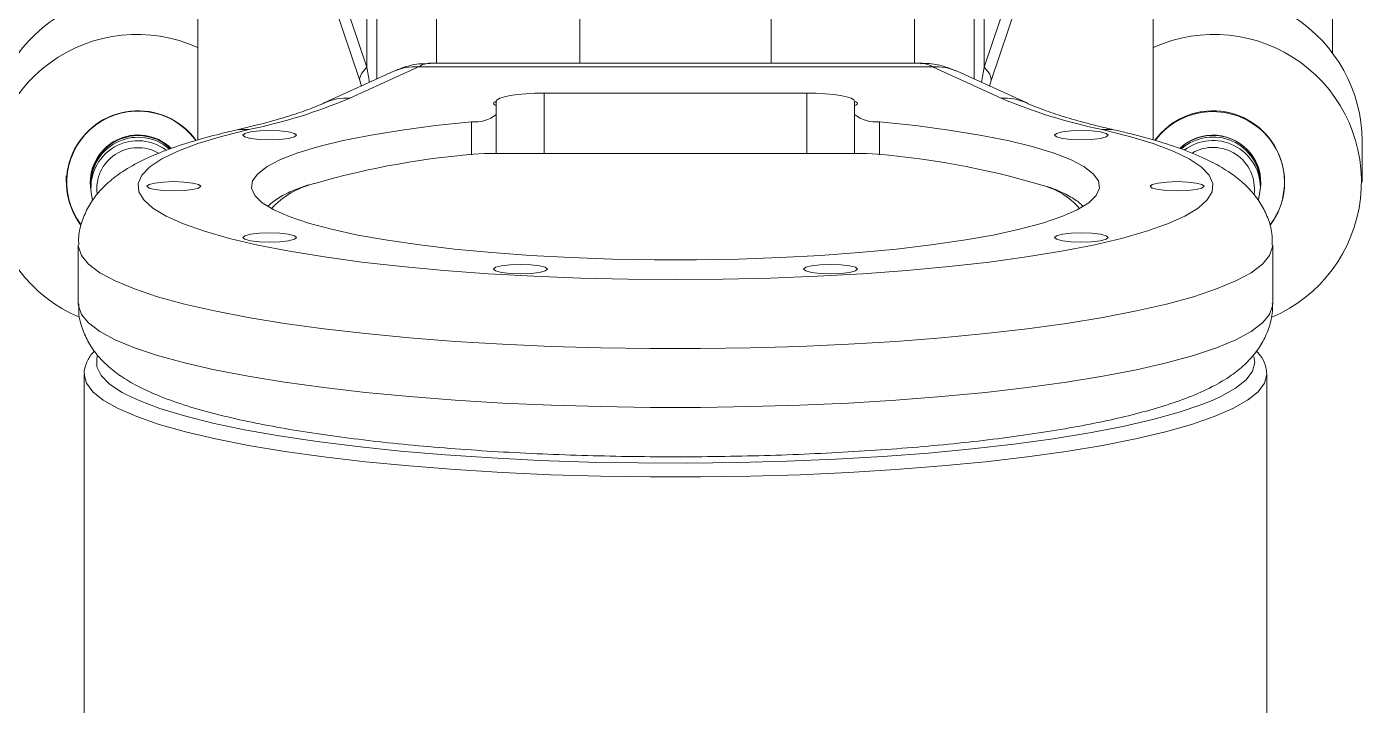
# Model space of a CAD drawing. Header units: millimetres. Extents: x 0 to 1189, y 0 to 841.
# Drawn here: x 285.62 to 307.98, y 312.15 to 323.52 of the extents above; entities that cross this region are included whole.
import ezdxf

# ---------------------------------------------------------------- set-up
doc = ezdxf.new("R2010")
doc.units = ezdxf.units.MM
doc.layers.get('0').update_dxf_attribs({"lineweight": 18})

msp = doc.modelspace()

# ---------------------------------------------------------------- linework, layer by layer
at = {"color": 7, "linetype": 'Continuous', "lineweight": 15}
for p, q in [((307.4824, 337.5776), (307.4824, 323.0895)), ((291.3145, 322.844), (291.3145, 326.6435)), ((301.6504, 326.6435), (301.6504, 322.844)), ((288.4824, 326.4991), (288.4824, 321.6249)), ((304.4824, 321.6246), (304.4824, 326.4991)), ((291.4824, 322.6464), (291.4824, 324.8299)), ((301.4824, 324.8299), (301.4824, 322.6464)), ((290.885, 324.1191), (291.3145, 322.844)), ((294.8824, 322.9109), (294.8824, 324.2659)), ((298.0824, 324.2659), (298.0824, 322.9109)), ((301.6504, 322.844), (302.0799, 324.1191)), ((290.7693, 323.8962), (291.1988, 322.6211)), ((301.766, 322.6211), (302.1955, 323.8962)), ((291.7647, 322.7752), (290.6133, 322.25)), ((292.1797, 322.8501), (291.0283, 322.325)), ((300.7851, 322.8501), (292.1797, 322.8501)), ((300.5868, 322.9109), (292.378, 322.9109)), ((301.9365, 322.325), (300.7851, 322.8501)), ((302.3515, 322.25), (301.2001, 322.7752)), ((291.1981, 322.6235), (291.2245, 322.5287)), ((301.7404, 322.5288), (301.7667, 322.6235)), ((293.4824, 322.2723), (293.4824, 322.2699)), ((293.4824, 322.2699), (293.4824, 322.2013)), ((298.6824, 322.4112), (294.2824, 322.4112)), ((299.4824, 322.2699), (299.4824, 322.2723)), ((299.4824, 322.2013), (299.4824, 322.2699)), ((293.4824, 322.2013), (293.4824, 322.0511)), ((293.4824, 322.0511), (293.4824, 321.3978)), ((299.4824, 322.0511), (299.4824, 322.2013)), ((299.4824, 321.3978), (299.4824, 322.0511)), ((307.9824, 320.9177), (307.9824, 321.6123)), ((299.6824, 321.3978), (293.2824, 321.3978)), ((286.2824, 321.0257), (286.2824, 320.9177)), ((286.6848, 320.9785), (286.6924, 320.9151)), ((286.6924, 321.0419), (286.6924, 320.9177)), ((306.2774, 320.9177), (306.2774, 321.0057)), ((306.2774, 320.9513), (306.28, 320.9785)), ((306.6824, 320.9177), (306.6824, 321.0257)), ((286.6924, 320.8899), (286.6924, 320.8309)), ((306.2774, 320.8309), (306.2472, 320.6171)), ((306.2774, 320.8309), (306.2774, 320.8899)), ((286.4824, 319.8635), (286.4824, 318.8787)), ((306.4824, 318.8787), (306.4824, 319.8635)), ((286.5824, 317.697), (286.5824, 310.4094)), ((306.3824, 310.4094), (306.3824, 317.697))]:
    msp.add_line(p, q, dxfattribs=at)
at = {"color": 8, "linetype": 'Continuous', "lineweight": 15}
for p, q in [((292.4824, 325.115), (292.4824, 322.9109)), ((300.4824, 322.9109), (300.4824, 325.115)), ((294.2824, 322.4112), (294.2824, 321.3978)), ((298.6824, 321.3978), (298.6824, 322.4112)), ((293.0672, 321.377), (293.0672, 321.9293)), ((299.8976, 321.9293), (299.8976, 321.377)), ((306.1824, 317.8939), (306.1653, 317.994))]:
    msp.add_line(p, q, dxfattribs=at)
for points in [[(291.3145, 322.844), (291.2232, 322.7396), (291.1939, 322.6486), (291.1976, 322.6251)], [(301.6504, 322.844), (301.7416, 322.7396), (301.7709, 322.6486), (301.7672, 322.6251)], [(289.1173, 321.7893), (289.1838, 321.8006), (289.3386, 321.7989)], [(303.8476, 321.7893), (303.7811, 321.8006), (303.6262, 321.7989)], [(306.4824, 319.8636), (306.4808, 319.8327), (306.4308, 319.6873), (306.3106, 319.543), (306.1212, 319.401), (305.8639, 319.2623), (305.5406, 319.1278), (305.1534, 318.9986), (304.7052, 318.8753), (304.1991, 318.7591), (303.6386, 318.6506), (303.0277, 318.5507), (302.3707, 318.46), (301.6723, 318.3792), (300.9373, 318.3089), (300.1709, 318.2495), (299.3785, 318.2015), (298.5658, 318.1652), (297.7383, 318.1408), (296.902, 318.1286), (296.0628, 318.1286), (295.2265, 318.1408), (294.3991, 318.1652), (293.5863, 318.2015), (292.794, 318.2495), (292.0276, 318.3089), (291.2926, 318.3792), (290.5941, 318.46), (289.9371, 318.5507), (289.3262, 318.6506), (288.7658, 318.7591), (288.2596, 318.8753), (287.8114, 318.9986), (287.4243, 319.1278), (287.1009, 319.2623), (286.8436, 319.401), (286.6543, 319.543), (286.5341, 319.6873), (286.484, 319.8327), (286.4824, 319.8639)], [(286.4824, 318.8787), (286.484, 318.8479), (286.5341, 318.7024), (286.6543, 318.5582), (286.8436, 318.4162), (287.1009, 318.2775), (287.4243, 318.143), (287.8114, 318.0137), (288.2596, 317.8905), (288.7658, 317.7743), (289.3262, 317.6658), (289.9371, 317.5659), (290.5941, 317.4752), (291.2926, 317.3944), (292.0276, 317.3241), (292.794, 317.2647), (293.5863, 317.2167), (294.3991, 317.1804), (295.2265, 317.156), (296.0628, 317.1438), (296.902, 317.1438), (297.7383, 317.156), (298.5658, 317.1804), (299.3785, 317.2167), (300.1709, 317.2647), (300.9373, 317.3241), (301.6723, 317.3944), (302.3707, 317.4752), (303.0277, 317.5659), (303.6386, 317.6658), (304.1991, 317.7743), (304.7052, 317.8905), (305.1534, 318.0137), (305.5406, 318.143), (305.8639, 318.2775), (306.1212, 318.4162), (306.3106, 318.5582), (306.4308, 318.7024), (306.4808, 318.8479), (306.4824, 318.8787)], [(286.8041, 318.0066), (286.7914, 317.9664), (286.7914, 317.8215), (286.8632, 317.6771), (287.0061, 317.5343), (287.2192, 317.3942), (287.2829, 317.3599)], [(305.4957, 317.2714), (305.6132, 317.3254), (305.8608, 317.4638), (306.0391, 317.6054), (306.1465, 317.7491), (306.1824, 317.8939)], [(306.3824, 317.697), (306.3468, 317.5512), (306.24, 317.4064), (306.063, 317.2638), (305.8169, 317.1243), (305.5036, 316.9889), (305.1253, 316.8586), (304.6847, 316.7343), (304.185, 316.617), (303.6298, 316.5074), (303.0231, 316.4065), (302.3693, 316.3148), (301.6731, 316.2331), (300.9394, 316.1619), (300.1737, 316.1018), (299.3814, 316.0532), (298.5681, 316.0164), (297.7399, 315.9918), (296.9026, 315.9794), (296.0623, 315.9794), (295.2249, 315.9918), (294.3967, 316.0164), (293.5835, 316.0532), (292.7911, 316.1018), (292.0254, 316.1619), (291.2918, 316.2331), (290.5956, 316.3148), (289.9417, 316.4065), (289.3351, 316.5074), (288.7799, 316.617), (288.2802, 316.7343), (287.8396, 316.8586), (287.4613, 316.9889), (287.1479, 317.1243), (286.9019, 317.2638), (286.7248, 317.4064), (286.6181, 317.5512), (286.5825, 317.6929)]]:
    msp.add_lwpolyline(points, dxfattribs=at)
at = {"color": 7, "linetype": 'Continuous', "lineweight": 15}
for points in [[(293.4824, 322.2699), (293.4626, 322.2617), (293.4483, 322.2532), (293.4396, 322.2445), (293.4367, 322.2356), (293.4396, 322.2267), (293.4483, 322.218), (293.4626, 322.2095), (293.4824, 322.2013)], [(293.4824, 322.2723), (293.4978, 322.2994), (293.5433, 322.3254), (293.6172, 322.3494), (293.7167, 322.3705), (293.838, 322.3878), (293.9763, 322.4006), (294.1264, 322.4085), (294.2824, 322.4112)], [(298.6824, 322.4112), (298.8385, 322.4085), (298.9886, 322.4006), (299.1269, 322.3878), (299.2481, 322.3705), (299.3476, 322.3494), (299.4215, 322.3254), (299.4671, 322.2994), (299.4824, 322.2723)], [(299.4824, 322.2013), (299.5022, 322.2095), (299.5166, 322.218), (299.5253, 322.2267), (299.5282, 322.2356), (299.5253, 322.2445), (299.5166, 322.2532), (299.5022, 322.2617), (299.4824, 322.2699)], [(293.0672, 321.9293), (292.4651, 321.8649), (291.9028, 321.7905), (291.386, 321.7068), (290.9196, 321.6145), (290.5084, 321.5146), (290.1565, 321.4081), (289.8672, 321.2961), (289.6436, 321.1797), (289.4877, 321.0599), (289.4013, 320.9381), (289.385, 320.8154), (289.4391, 320.6929), (289.563, 320.5721), (289.7555, 320.454), (290.0147, 320.3397), (290.3381, 320.2306), (290.7223, 320.1275), (291.1637, 320.0316), (291.6578, 319.9438), (292.1998, 319.865), (292.7842, 319.7959), (293.4053, 319.7373), (294.0569, 319.6896), (294.7325, 319.6535), (295.4255, 319.6292), (296.1289, 319.617), (296.8359, 319.617), (297.5394, 319.6292), (298.2324, 319.6535), (298.908, 319.6896), (299.5596, 319.7373), (300.1807, 319.7959), (300.7651, 319.865), (301.307, 319.9438), (301.8011, 320.0316), (302.2425, 320.1275), (302.6268, 320.2306), (302.9501, 320.3397), (303.2093, 320.454), (303.4019, 320.5721), (303.5258, 320.6929), (303.5799, 320.8154), (303.5636, 320.9381), (303.4771, 321.0599), (303.3213, 321.1797), (303.0976, 321.2961), (302.8084, 321.4081), (302.4564, 321.5146), (302.0452, 321.6145), (301.5789, 321.7068), (301.062, 321.7905), (300.4997, 321.8649), (299.8976, 321.9293)], [(289.3386, 321.7989), (288.8804, 321.6849), (288.4823, 321.5643), (288.1476, 321.438), (287.8788, 321.3071), (287.6781, 321.1725), (287.5471, 321.0353), (287.4867, 320.8967), (287.4976, 320.7577), (287.5795, 320.6194), (287.7319, 320.4829), (287.9536, 320.3493), (288.2427, 320.2197), (288.597, 320.095), (289.0138, 319.9763), (289.4896, 319.8645), (290.0208, 319.7605), (290.6031, 319.6651), (291.2319, 319.579), (291.9023, 319.503), (292.6089, 319.4377), (293.3462, 319.3835), (294.1083, 319.3409), (294.8891, 319.3102), (295.6826, 319.2917), (296.4824, 319.2855), (297.2822, 319.2917), (298.0757, 319.3102), (298.8566, 319.3409), (299.6187, 319.3835), (300.3559, 319.4377), (301.0626, 319.503), (301.7329, 319.579), (302.3618, 319.6651), (302.9441, 319.7605), (303.4752, 319.8645), (303.9511, 319.9763), (304.3678, 320.095), (304.7221, 320.2197), (305.0113, 320.3493), (305.2329, 320.4829), (305.3853, 320.6194), (305.4673, 320.7577), (305.4781, 320.8967), (305.4178, 321.0353), (305.2867, 321.1725), (305.086, 321.3071), (304.8172, 321.438), (304.4825, 321.5643), (304.0845, 321.6849), (303.6262, 321.7989)], [(290.1367, 321.7057), (290.1024, 321.7356), (290.0049, 321.761), (289.8589, 321.7779), (289.6867, 321.7839), (289.5145, 321.7779), (289.3685, 321.761), (289.2709, 321.7356), (289.2367, 321.7057), (289.2709, 321.6758), (289.3685, 321.6505), (289.5145, 321.6335), (289.6867, 321.6276), (289.8589, 321.6335), (290.0049, 321.6505), (290.1024, 321.6758), (290.1367, 321.7057)], [(303.7282, 321.7057), (303.6939, 321.7356), (303.5964, 321.761), (303.4504, 321.7779), (303.2782, 321.7839), (303.106, 321.7779), (302.96, 321.761), (302.8624, 321.7356), (302.8282, 321.7057), (302.8624, 321.6758), (302.96, 321.6505), (303.106, 321.6335), (303.2782, 321.6276), (303.4504, 321.6335), (303.5964, 321.6505), (303.6939, 321.6758), (303.7282, 321.7057)], [(288.5324, 320.8484), (288.4982, 320.8783), (288.4006, 320.9036), (288.2546, 320.9205), (288.0824, 320.9265), (287.9102, 320.9205), (287.7642, 320.9036), (287.6667, 320.8783), (287.6324, 320.8484), (287.6667, 320.8185), (287.7642, 320.7931), (287.9102, 320.7762), (288.0824, 320.7702), (288.2546, 320.7762), (288.4006, 320.7931), (288.4982, 320.8185), (288.5324, 320.8484)], [(305.3324, 320.8484), (305.2982, 320.8783), (305.2006, 320.9036), (305.0546, 320.9205), (304.8824, 320.9265), (304.7102, 320.9205), (304.5642, 320.9036), (304.4667, 320.8783), (304.4324, 320.8484), (304.4667, 320.8185), (304.5642, 320.7931), (304.7102, 320.7762), (304.8824, 320.7702), (305.0546, 320.7762), (305.2006, 320.7931), (305.2982, 320.8185), (305.3324, 320.8484)], [(290.1367, 319.991), (290.1024, 320.0209), (290.0049, 320.0462), (289.8589, 320.0632), (289.6867, 320.0691), (289.5145, 320.0632), (289.3685, 320.0462), (289.2709, 320.0209), (289.2367, 319.991), (289.2709, 319.9611), (289.3685, 319.9357), (289.5145, 319.9188), (289.6867, 319.9128), (289.8589, 319.9188), (290.0049, 319.9357), (290.1024, 319.9611), (290.1367, 319.991)], [(303.7282, 319.991), (303.6939, 320.0209), (303.5964, 320.0462), (303.4504, 320.0632), (303.2782, 320.0691), (303.106, 320.0632), (302.96, 320.0462), (302.8624, 320.0209), (302.8282, 319.991), (302.8624, 319.9611), (302.96, 319.9357), (303.106, 319.9188), (303.2782, 319.9128), (303.4504, 319.9188), (303.5964, 319.9357), (303.6939, 319.9611), (303.7282, 319.991)], [(294.3367, 319.4611), (294.3024, 319.491), (294.2049, 319.5164), (294.0589, 319.5333), (293.8867, 319.5392), (293.7145, 319.5333), (293.5685, 319.5164), (293.4709, 319.491), (293.4367, 319.4611), (293.4709, 319.4312), (293.5685, 319.4058), (293.7145, 319.3889), (293.8867, 319.383), (294.0589, 319.3889), (294.2049, 319.4058), (294.3024, 319.4312), (294.3367, 319.4611)], [(299.5282, 319.4611), (299.4939, 319.491), (299.3964, 319.5164), (299.2504, 319.5333), (299.0782, 319.5392), (298.906, 319.5333), (298.76, 319.5164), (298.6624, 319.491), (298.6282, 319.4611), (298.6624, 319.4312), (298.76, 319.4058), (298.906, 319.3889), (299.0782, 319.383), (299.2504, 319.3889), (299.3964, 319.4058), (299.4939, 319.4312), (299.5282, 319.4611)], [(287.2829, 317.3599), (287.501, 317.2577), (287.8492, 317.126), (288.2613, 317), (288.7343, 316.8806), (289.2646, 316.7687), (289.8484, 316.6651), (290.4813, 316.5706), (291.1586, 316.4859), (291.8754, 316.4116), (292.6263, 316.3484), (293.4057, 316.2965), (294.2079, 316.2565), (295.0269, 316.2286), (295.8567, 316.2131), (296.6911, 316.2099), (297.524, 316.2193), (298.3492, 316.241), (299.1606, 316.275), (299.9521, 316.321), (300.7179, 316.3786), (301.4524, 316.4474), (302.1501, 316.527), (302.8058, 316.6167), (303.4148, 316.7158), (303.9723, 316.8236), (304.4745, 316.9394), (304.9174, 317.0622), (305.298, 317.1912), (305.4957, 317.2714)]]:
    msp.add_lwpolyline(points, dxfattribs=at)
for centre, radius, start, end in [((287.4795, 321.5818), 2.4972, 66.32058, 179.29979), ((305.4864, 321.5834), 2.4962, 0.66277, 113.71683), ((287.4646, 320.9256), 2.4682, 65.64624, 247.01817), ((305.5002, 320.9256), 2.4682, 293.05613, 114.35384), ((287.5076, 330.6571), 9.0454, 281.67856, 292.90611), ((305.4572, 330.6571), 9.0454, 247.09389, 258.32144), ((287.484, 320.9156), 1.1985, 36.04271, 216.38653), ((287.4836, 320.916), 1.1934, 37.10277, 216.47467), ((293.1265, 322.4959), 0.5697, 264.03183, 308.66645), ((299.8384, 322.4959), 0.5697, 231.33378, 275.96816), ((305.4808, 320.9157), 1.1984, 323.43939, 143.73743), ((305.4824, 320.8899), 1.2102, 38.05651, 142.69404), ((287.4832, 320.9094), 0.7991, 46.37084, 188.91666), ((287.4831, 320.9073), 0.7908, 46.2807, 179.2418), ((287.483, 320.8795), 0.7907, 48.74669, 179.24346), ((287.4821, 320.8249), 0.7872, 53.51009, 195.34606), ((305.4822, 320.8988), 0.8072, 38.06467, 133.5242), ((305.4813, 320.9063), 0.7962, 0.82403, 133.59307), ((305.4814, 320.8785), 0.7961, 0.82115, 131.27021), ((305.4816, 320.8196), 0.7958, 0.81411, 126.64116), ((305.5134, 320.9177), 1.1687, 322.70029, 37.91549), ((287.481, 320.8079), 0.6877, 60.14651, 187.04254), ((294.1924, 307.9206), 13.5079, 93.86254, 106.19296), ((298.8213, 308.2966), 13.1295, 73.20146, 86.2393), ((305.483, 320.8068), 0.6932, 352.38981, 120.17384), ((305.5035, 320.9176), 0.7789, 352.73111, 37.94262)]:
    msp.add_arc(centre, radius, start, end, dxfattribs=at)
at = {"color": 8, "linetype": 'Continuous', "lineweight": 15}
for centre, radius, start, end in [((292.1205, 321.9918), 0.8604, 86.05554, 114.42826), ((300.8443, 321.9918), 0.8604, 65.57206, 93.94427), ((290.9689, 321.4679), 0.8591, 86.03457, 114.41734), ((301.996, 321.4679), 0.8592, 65.68512, 93.96526), ((290.7571, 319.5211), 1.4111, 103.5955, 137.49603), ((302.3261, 319.6914), 1.2097, 40.34413, 76.14496)]:
    msp.add_arc(centre, radius, start, end, dxfattribs=at)
for centre, major_axis, ratio, start_param, end_param in [((290.4824, 320.7447), (0, 3.7846), 0.264228, 5.2212743, 5.3003916), ((292.1797, 318.9109), (0.2153, 3.9995), 0.2804394, 0.0156208, 0.1896266), ((300.7851, 318.9109), (-0.2153, 3.9995), 0.2804394, 6.0935587, 6.2683687), ((302.4824, 320.7447), (0, 3.7846), 0.264228, 0.9827937, 1.0619053)]:
    msp.add_ellipse(centre, major_axis=major_axis, ratio=ratio, start_param=start_param, end_param=end_param, dxfattribs=at)
at = {"color": 7, "linetype": 'Continuous', "lineweight": 15}
for points, knots in [([(292.3761, 322.9037), (292.3122, 322.9039), (292.1507, 322.9044), (291.9444, 322.8503), (291.8111, 322.7946), (291.7647, 322.7752)], [0, 0, 0, 0, 0.18836436, 0.47654852, 0.63063427, 0.63063427, 0.63063427, 0.63063427]), ([(301.2001, 322.7752), (301.1275, 322.804), (300.9689, 322.867), (300.7575, 322.9125), (300.6239, 322.9052), (300.5859, 322.9031)], [0, 0, 0, 0, 0.23900247, 0.52170656, 0.63392898, 0.63392898, 0.63392898, 0.63392898]), ([(290.6133, 322.25), (290.5699, 322.2308), (290.4539, 322.1797), (290.2143, 322.09), (289.8802, 321.9835), (289.513, 321.8821), (289.2401, 321.8181), (289.1176, 321.7894)], [0, 0, 0, 0, 0.2052057, 0.5490207, 0.9036076, 1.2693835, 1.5674329, 1.5674329, 1.5674329, 1.5674329]), ([(303.8473, 321.7894), (303.7615, 321.8093), (303.5187, 321.8656), (303.1615, 321.9608), (302.7998, 322.0729), (302.5323, 322.1707), (302.403, 322.2274), (302.3515, 322.25)], [0, 0, 0, 0, 0.2071214, 0.5865644, 0.9605733, 1.3262017, 1.5674311, 1.5674311, 1.5674311, 1.5674311]), ([(289.1176, 321.7894), (289.032, 321.7694), (288.7756, 321.7097), (288.3817, 321.6014), (287.9479, 321.4565), (287.5626, 321.2934), (287.2455, 321.1166), (286.9946, 320.9284), (286.8018, 320.7327), (286.6488, 320.5153), (286.5419, 320.2718), (286.4841, 320.0487), (286.489, 319.9116), (286.4907, 319.8649)], [0, 0, 0, 0, 0.2235901, 0.6697185, 1.1255036, 1.6017017, 2.049589, 2.3889172, 2.6751308, 2.9316717, 3.1718275, 3.4044093, 3.5243551, 3.5243551, 3.5243551, 3.5243551]), ([(306.4753, 319.8632), (306.4752, 319.9281), (306.4752, 320.0864), (306.4046, 320.3246), (306.2888, 320.5595), (306.1358, 320.7632), (305.9502, 320.9444), (305.7208, 321.1138), (305.426, 321.2809), (305.0516, 321.444), (304.6017, 321.5965), (304.1891, 321.7098), (303.9282, 321.7706), (303.8473, 321.7894)], [0, 0, 0, 0, 0.1663404, 0.4060484, 0.6452585, 0.8949138, 1.1687828, 1.4861178, 1.8733189, 2.3470081, 2.8446174, 3.3145167, 3.525778, 3.525778, 3.525778, 3.525778]), ([(290.3355, 320.8742), (290.2524, 320.8442), (290.0659, 320.777), (289.8403, 320.6645), (289.7222, 320.5696), (289.6635, 320.5224)], [0, 0, 0, 0, 0.21980577, 0.49331771, 0.76353019, 0.76353019, 0.76353019, 0.76353019]), ([(303.3015, 320.5179), (303.2892, 320.531), (303.2303, 320.5941), (303.0727, 320.6873), (302.888, 320.7826), (302.7416, 320.8332), (302.7048, 320.8459)], [0, 0, 0, 0, 0.06605975, 0.31741832, 0.59418186, 0.68672632, 0.68672632, 0.68672632, 0.68672632]), ([(286.4907, 318.8781), (286.4892, 318.8286), (286.4849, 318.6853), (286.546, 318.4577), (286.6549, 318.2175), (286.803, 318.0093), (286.9829, 317.8253), (287.2043, 317.6548), (287.4873, 317.4876), (287.8494, 317.3233), (288.2885, 317.1686), (288.7816, 317.0296), (289.307, 316.9079), (289.8659, 316.7998), (290.4595, 316.7032), (291.087, 316.6174), (291.7459, 316.542), (292.4334, 316.4772), (293.1455, 316.4229), (293.8783, 316.3794), (294.6274, 316.3469), (295.388, 316.3254), (296.1554, 316.315), (296.9248, 316.3159), (297.6911, 316.3279), (298.4496, 316.351), (299.1953, 316.3852), (299.9235, 316.4301), (300.6298, 316.4857), (301.31, 316.5516), (301.96, 316.6278), (302.5765, 316.714), (303.1565, 316.8102), (303.6977, 316.9166), (304.1993, 317.0341), (304.6617, 317.1647), (305.0885, 317.3131), (305.4625, 317.4788), (305.7681, 317.6581), (306.0073, 317.847), (306.1924, 318.0457), (306.3386, 318.2677), (306.4366, 318.5154), (306.4852, 318.7271), (306.4772, 318.8495), (306.4751, 318.882)], [0, 0, 0, 0, 0.1712462, 0.4946774, 0.8153002, 1.1474904, 1.5089077, 1.9240317, 2.4270439, 3.0469425, 3.7204755, 4.3572062, 4.966276, 5.5592991, 6.1425687, 6.7195775, 7.2923807, 7.8622532, 8.4300651, 8.9964091, 9.5617237, 10.1263344, 10.6905179, 11.2545082, 11.8185122, 12.3826774, 12.9472281, 13.5124162, 14.0785298, 14.6459513, 15.2151719, 15.7868702, 16.3620203, 16.9421216, 17.5294647, 18.1279444, 18.7442971, 19.390604, 19.9652421, 20.4047675, 20.780793, 21.1206222, 21.4408558, 21.7525537, 21.8652997, 21.8652997, 21.8652997, 21.8652997]), ([(286.7551, 318.0883), (286.739, 318.0728), (286.6763, 318.0125), (286.617, 317.8904), (286.5748, 317.7646), (286.5852, 317.6998), (286.5867, 317.6906)], [0, 0, 0, 0, 0.06360872, 0.24798141, 0.41822465, 0.44661652, 0.44661652, 0.44661652, 0.44661652]), ([(306.3824, 317.697), (306.3793, 317.737), (306.3717, 317.8359), (306.3141, 317.9709), (306.2432, 318.052), (306.2119, 318.0877)], [0, 0, 0, 0, 0.12050294, 0.29771264, 0.43704444, 0.43704444, 0.43704444, 0.43704444])]:
    msp.add_open_spline(points, degree=3, knots=knots, dxfattribs=at)

doc.saveas('drawing.dxf')
